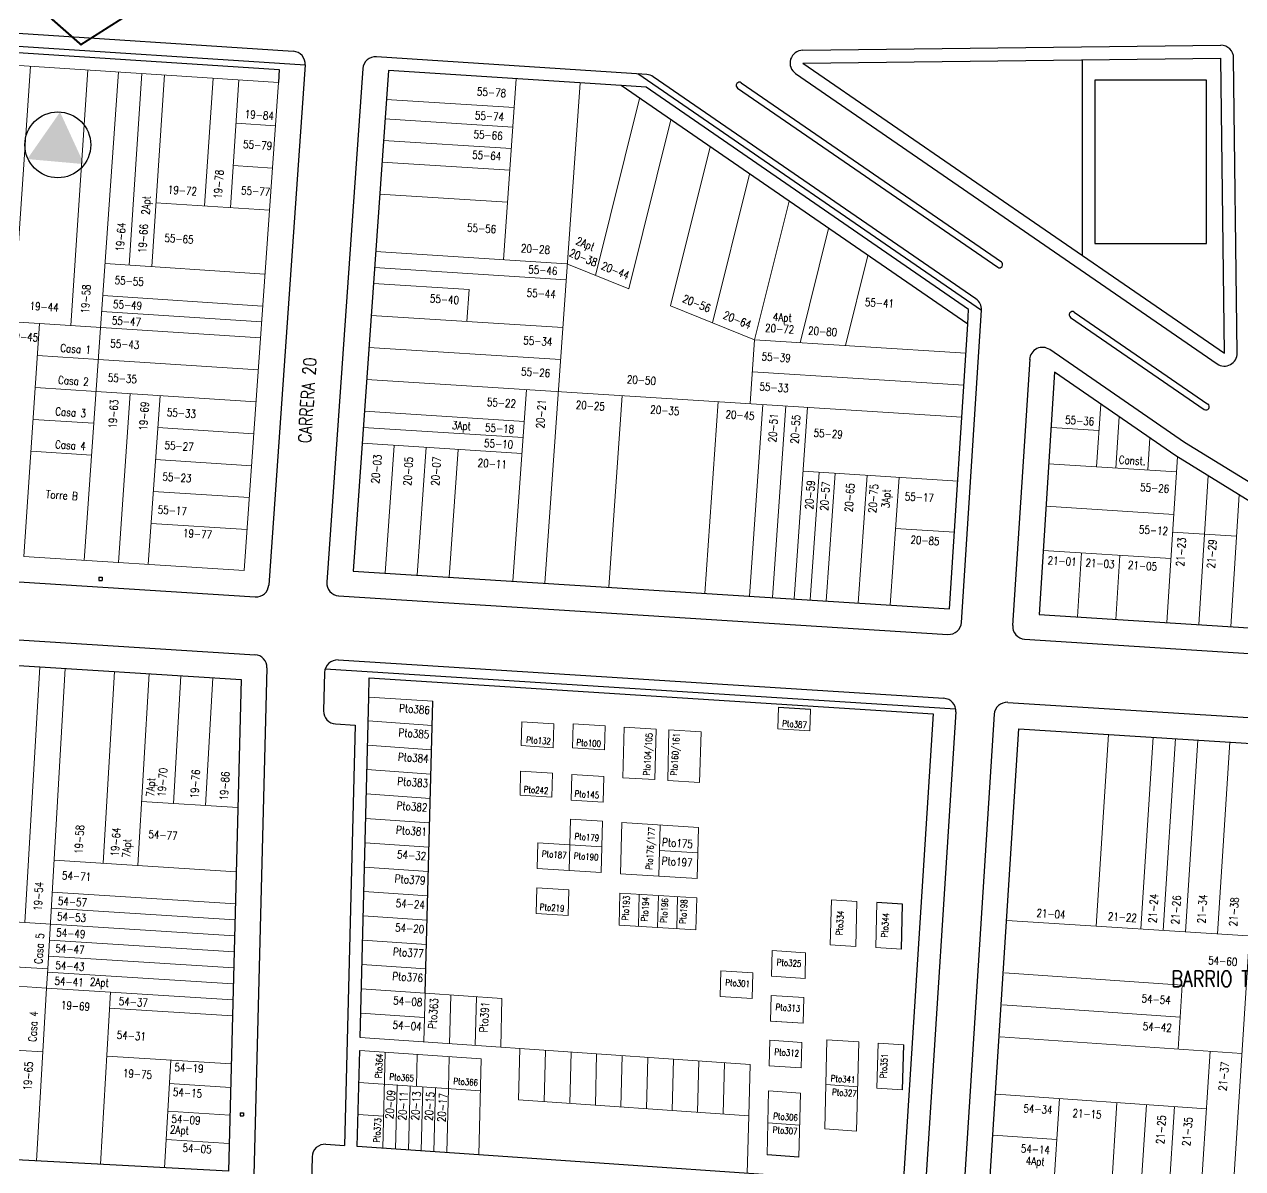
# Model space of a CAD drawing. Header units: millimetres. Extents: x 1022434 to 1024646, y 1272610 to 1274311.
# Drawn here: x 1023718.5 to 1023908.8, y 1273142.1 to 1273320.8 of the extents above; entities that cross this region are included whole.
import ezdxf
from ezdxf.enums import TextEntityAlignment as Align

# ---------------------------------------------------------------- set-up
doc = ezdxf.new("R2010")
doc.units = ezdxf.units.MM
doc.header["$MEASUREMENT"] = 0
for name, color, linetype, lineweight in [('CAB_AER_500', 3, 'Continuous', 25), ('NOMENCLATURA', 23, 'Continuous', 0), ('Planimetria_Varios', 251, 'Continuous', 0)]:
    doc.layers.add(name, color=color, linetype=linetype, lineweight=lineweight)
for name, color, linetype in [('HEADEND', 6, 'Continuous'), ('Nombre_Barrios', 7, 'Continuous'), ('NOMEN', 251, 'Continuous'), ('PLANIMETRIA', 8, 'Continuous')]:
    doc.layers.add(name, color=color, linetype=linetype)
doc.styles.add('BARRIO', font='simplex.shx', dxfattribs={"width": 0.8, "height": 2.5})
doc.styles.add('CALLE', font='simplex.shx', dxfattribs={"width": 0.8, "height": 2})
doc.styles.add('NOMEN', font='simplex.shx', dxfattribs={"width": 0.8, "height": 1.25})

# ---------------------------------------------------------------- blocks, each defined once
blk = doc.blocks.new('CAJA')
for p, q in [((-0.24, 0.25), (-0.24, -0.25)), ((-0.24, 0.25), (0.26, 0.25)), ((0.26, 0.25), (0.26, -0.25)), ((-0.24, -0.25), (0.26, -0.25))]:
    blk.add_line(p, q)

msp = doc.modelspace()

# ---------------------------------------------------------------- hatches: boundary and pattern name
at = {"layer": 'HEADEND'}
msp.add_hatch(color=2, dxfattribs=at).paths.add_polyline_path([(1023719, 1273299.73), (1023727.86, 1273298.94), (1023724.12, 1273307.06)])

# ---------------------------------------------------------------- linework, layer by layer
at = {"layer": 'CAB_AER_500', "const_width": 0.3}
msp.add_lwpolyline([(1023593.72, 1273231.05), (1023651.19, 1273228.07), (1023658.81, 1273332.45), (1023715.13, 1273328.36), (1023727.38, 1273317.6), (1023741.12, 1273326.32), (1023773.98, 1273323.91)], dxfattribs=at)
at = {"layer": 'HEADEND', "color": 2}
msp.add_circle((1023723.77, 1273301.95), 5.15, dxfattribs=at)
at = {"layer": 'PLANIMETRIA', "linetype": 'Continuous'}
for p, q in [((1023669.92, 1273322.5), (1023760.54, 1273316.55)), ((1023667.79, 1273320.64), (1023762.41, 1273314.43)), ((1023671.71, 1273319.38), (1023758.35, 1273313.69)), ((1023815.75, 1273312.93), (1023773.51, 1273315.7)), ((1023840.08, 1273316.72), (1023905.35, 1273317.49)), ((1023762.41, 1273314.42), (1023756.7, 1273233.21)), ((1023771.39, 1273313.85), (1023765.75, 1273233.67)), ((1023840.11, 1273314.72), (1023905.37, 1273315.49)), ((1023840.11, 1273314.72), (1023905.93, 1273269.41)), ((1023883.71, 1273315.23), (1023883.71, 1273284.71)), ((1023905.93, 1273269.41), (1023905.37, 1273315.49)), ((1023907.93, 1273269.43), (1023907.37, 1273315.51)), ((1023758.35, 1273313.69), (1023758.21, 1273311.7)), ((1023867.99, 1273276.1), (1023814.35, 1273313.02)), ((1023867.13, 1273277.91), (1023816.75, 1273312.58)), ((1023838.97, 1273313.07), (1023904.8, 1273267.76)), ((1023885.71, 1273312.04), (1023885.71, 1273286.55)), ((1023903.15, 1273312.04), (1023885.71, 1273312.04)), ((1023903.15, 1273286.55), (1023903.15, 1273312.04)), ((1023815.62, 1273310.94), (1023811.72, 1273311.19)), ((1023865.99, 1273276.26), (1023815.62, 1273310.94)), ((1023885.71, 1273286.55), (1023903.15, 1273286.55)), ((1023864.88, 1273227.38), (1023867.99, 1273276.13)), ((1023865.85, 1273273.94), (1023865.99, 1273276.26)), ((1023899.7, 1273255.49), (1023878.65, 1273269.98)), ((1023875.52, 1273268.46), (1023872.86, 1273226.88)), ((1023879.4, 1273266.43), (1023876.98, 1273228.62)), ((1023898.34, 1273253.39), (1023879.4, 1273266.43)), ((1023951.26, 1273223.68), (1023899.7, 1273255.49)), ((1023927.51, 1273235.39), (1023898.34, 1273253.39)), ((1023664.23, 1273237.07), (1023754.58, 1273231.36)), ((1023767.62, 1273231.53), (1023862.75, 1273225.51)), ((1023876.98, 1273228.62), (1023945.53, 1273224.28)), ((1023663.34, 1273228.11), (1023754.56, 1273222.34)), ((1023874.73, 1273224.75), (1023950.08, 1273219.99)), ((1023665.03, 1273224), (1023752.38, 1273218.47)), ((1023767.54, 1273221.52), (1023862.11, 1273215.53)), ((1023756.43, 1273220.29), (1023754.35, 1273139.02)), ((1023765.42, 1273219.57), (1023765.26, 1273213.57)), ((1023765.51, 1273220.14), (1023863.95, 1273213.91)), ((1023772.32, 1273215.7), (1023772.4, 1273218.71)), ((1023772.4, 1273218.71), (1023860.46, 1273213.13)), ((1023752.38, 1273218.47), (1023750.41, 1273141.68)), ((1023770.96, 1273162.56), (1023772.32, 1273215.7)), ((1023781.14, 1273169.48), (1023782.31, 1273215.07)), ((1023872.09, 1273214.9), (1023965.87, 1273208.97)), ((1023836.3, 1273214.16), (1023841.29, 1273213.84)), ((1023860.46, 1273213.13), (1023855.77, 1273139.67)), ((1023863.98, 1273213.41), (1023858.75, 1273131.45)), ((1023869.97, 1273213.03), (1023864.73, 1273131.02)), ((1023767.14, 1273211.52), (1023770.21, 1273211.33)), ((1023770.21, 1273211.33), (1023768.52, 1273145.69)), ((1023855.67, 1273183.37), (1023851.68, 1273183.64)), ((1023855.49, 1273176.36), (1023855.67, 1273183.37)), ((1023770.52, 1273145.55), (1023770.91, 1273160.56)), ((1023855.67, 1273154.4), (1023855.85, 1273161.4)), ((1023765.61, 1273145.89), (1023768.52, 1273145.69)), ((1023789.49, 1273144.24), (1023770.52, 1273145.55)), ((1023750.41, 1273141.68), (1023700.48, 1273144.4)), ((1023763.48, 1273143.95), (1023763.32, 1273137.94)), ((1023855.77, 1273139.67), (1023789.49, 1273144.24)), ((1023839.5, 1273143.89), (1023834.51, 1273144.23))]:
    msp.add_line(p, q, dxfattribs=at)
at = {"layer": 'PLANIMETRIA'}
for p, q in [((1023829.92, 1273310.81), (1023870.53, 1273282.85)), ((1023830.49, 1273311.63), (1023871.1, 1273283.67)), ((1023882.49, 1273275.84), (1023903.36, 1273261.47)), ((1023881.92, 1273275.01), (1023902.79, 1273260.65))]:
    msp.add_line(p, q, dxfattribs=at)
at = {"layer": 'PLANIMETRIA', "linetype": 'Continuous'}
for points in [[(1023865.85, 1273273.94), (1023811.72, 1273311.19), (1023775.38, 1273313.58), (1023769.88, 1273235.4), (1023863.01, 1273229.5)], [(1023868.85, 1273132.75), (1023873.84, 1273210.78), (1023963.86, 1273205.09), (1023969.12, 1273125.83)]]:
    msp.add_lwpolyline(points, close=True, dxfattribs=at)
for centre, start, end in [((1023760.41, 1273314.56), 355.9796, 86.2459), ((1023773.38, 1273313.71), 86.2459, 175.9796), ((1023840.11, 1273314.72), 90.6773, 235.4591), ((1023905.37, 1273315.49), 0.6966, 90.6773), ((1023815.62, 1273310.94), 55.4591, 86.2459), ((1023865.99, 1273276.26), 356.3447, 55.4591), ((1023877.51, 1273268.33), 55.4591, 176.3447), ((1023905.93, 1273269.41), 235.4591, 0.6966), ((1023754.7, 1273233.35), 266.3792, 355.9796), ((1023767.75, 1273233.53), 175.9796, 266.3792), ((1023862.88, 1273227.51), 266.3792, 356.3447), ((1023874.86, 1273226.75), 176.3447, 266.3792), ((1023754.43, 1273220.34), 358.5307, 86.3792), ((1023767.42, 1273219.52), 86.3792, 178.5307), ((1023861.99, 1273213.54), 356.3447, 86.3792), ((1023871.97, 1273212.91), 86.3792, 176.3447), ((1023767.26, 1273213.52), 178.5307, 266.3792), ((1023765.48, 1273143.9), 86.0513, 178.5307)]:
    msp.add_arc(centre, 2, start, end, dxfattribs=at)
at = {"layer": 'PLANIMETRIA'}
for centre, start, end in [((1023830.2, 1273311.22), 55.4591, 235.4591), ((1023870.81, 1273283.26), 235.4591, 55.4591), ((1023882.2, 1273275.42), 55.4591, 235.4591), ((1023903.07, 1273261.06), 235.4591, 55.4591)]:
    msp.add_arc(centre, 0.5, start, end, dxfattribs=at)
at = {"layer": 'Planimetria_Varios', "linetype": 'Continuous'}
for p, q in [((1023719.48, 1273314.24), (1023716.82, 1273274.33)), ((1023728.46, 1273313.65), (1023725.8, 1273273.74)), ((1023733.26, 1273313.33), (1023727.9, 1273237.05)), ((1023736.9, 1273313.09), (1023734.91, 1273283.16)), ((1023740.43, 1273312.86), (1023738.44, 1273282.93)), ((1023748.01, 1273312.37), (1023746.68, 1273292.41)), ((1023752.06, 1273312.1), (1023750.73, 1273292.15)), ((1023795.34, 1273312.27), (1023793.35, 1273284.01)), ((1023805.32, 1273311.61), (1023799.83, 1273233.5)), ((1023775.06, 1273309.03), (1023795.02, 1273307.77)), ((1023814.62, 1273309.2), (1023807.75, 1273281.57)), ((1023751.61, 1273305.31), (1023757.73, 1273304.91)), ((1023774.85, 1273305.99), (1023794.81, 1273304.72)), ((1023819.47, 1273305.86), (1023812.91, 1273279.48)), ((1023774.61, 1273302.65), (1023794.57, 1273301.38)), ((1023825.63, 1273301.62), (1023819.46, 1273276.82)), ((1023751.17, 1273298.73), (1023757.27, 1273298.33)), ((1023774.37, 1273299.24), (1023794.33, 1273297.98)), ((1023831.79, 1273297.38), (1023826.02, 1273274.17)), ((1023739.1, 1273292.91), (1023756.8, 1273291.75)), ((1023774.02, 1273294.25), (1023793.98, 1273292.99)), ((1023837.95, 1273293.14), (1023832.57, 1273271.51)), ((1023844.11, 1273288.9), (1023839.67, 1273271.06)), ((1023773.39, 1273285.28), (1023803.26, 1273283.39)), ((1023731.16, 1273283.41), (1023756.1, 1273281.77)), ((1023803.26, 1273283.39), (1023812.91, 1273279.48)), ((1023850.27, 1273284.66), (1023846.77, 1273270.61)), ((1023773.22, 1273282.78), (1023803.16, 1273280.89)), ((1023773.04, 1273280.29), (1023788.01, 1273279.34)), ((1023730.8, 1273278.42), (1023755.75, 1273276.78)), ((1023788.01, 1273279.34), (1023787.66, 1273274.35)), ((1023730.63, 1273275.93), (1023755.58, 1273274.29)), ((1023819.46, 1273276.82), (1023832.57, 1273271.51)), ((1023720.91, 1273274.06), (1023755.4, 1273271.79)), ((1023772.69, 1273275.3), (1023802.63, 1273273.41)), ((1023772.34, 1273270.31), (1023802.28, 1273268.42)), ((1023832.57, 1273271.51), (1023831.87, 1273261.54)), ((1023832.57, 1273271.51), (1023865.55, 1273269.42)), ((1023720.58, 1273269.07), (1023730.1, 1273268.44)), ((1023730.1, 1273268.44), (1023755.05, 1273266.81)), ((1023832.22, 1273266.52), (1023865.24, 1273264.43)), ((1023771.99, 1273265.32), (1023864.92, 1273259.44)), ((1023720.26, 1273264.08), (1023729.75, 1273263.46)), ((1023729.75, 1273263.46), (1023754.7, 1273261.82)), ((1023735.07, 1273263.11), (1023733.22, 1273236.73)), ((1023739.73, 1273262.8), (1023737.88, 1273236.42)), ((1023796.94, 1273263.75), (1023794.84, 1273233.82)), ((1023811.91, 1273262.8), (1023809.81, 1273232.87)), ((1023826.88, 1273261.85), (1023824.78, 1273231.92)), ((1023833.87, 1273261.41), (1023831.76, 1273231.48)), ((1023837.45, 1273261.18), (1023835.35, 1273231.26)), ((1023840.85, 1273260.97), (1023838.75, 1273231.04)), ((1023886.61, 1273261.47), (1023885.98, 1273251.66)), ((1023719.93, 1273259.09), (1023729.4, 1273258.47)), ((1023771.64, 1273260.34), (1023796.59, 1273258.76)), ((1023889.49, 1273259.48), (1023888.97, 1273251.47)), ((1023739.38, 1273257.81), (1023754.35, 1273256.83)), ((1023771.46, 1273257.84), (1023796.41, 1273256.26)), ((1023878.93, 1273257.82), (1023886.34, 1273257.35)), ((1023771.29, 1273255.35), (1023796.24, 1273253.77)), ((1023776.28, 1273255.03), (1023774.87, 1273235.08)), ((1023894.27, 1273256.19), (1023893.95, 1273251.16)), ((1023719.6, 1273254.1), (1023729.05, 1273253.48)), ((1023781.27, 1273254.72), (1023779.87, 1273234.77)), ((1023786.26, 1273254.4), (1023784.86, 1273234.45)), ((1023898.59, 1273253.23), (1023896.94, 1273227.36)), ((1023739.03, 1273252.83), (1023754, 1273251.84)), ((1023840.15, 1273250.99), (1023864.28, 1273249.46)), ((1023878.48, 1273252.14), (1023898.44, 1273250.88)), ((1023842.65, 1273250.85), (1023841.24, 1273230.9)), ((1023845.14, 1273250.68), (1023843.74, 1273230.72)), ((1023850.13, 1273250.36), (1023848.73, 1273230.41)), ((1023855.12, 1273250.04), (1023853.72, 1273230.09)), ((1023903.41, 1273250.26), (1023901.93, 1273227.04)), ((1023738.68, 1273247.84), (1023753.65, 1273246.86)), ((1023908.23, 1273247.29), (1023906.92, 1273226.73)), ((1023878.06, 1273245.52), (1023898.02, 1273244.25)), ((1023738.33, 1273242.85), (1023753.3, 1273241.87)), ((1023854.57, 1273242.06), (1023863.78, 1273241.48)), ((1023897.84, 1273241.47), (1023907.84, 1273240.84)), ((1023877.62, 1273238.6), (1023897.58, 1273237.34)), ((1023883.61, 1273238.22), (1023882.97, 1273228.24)), ((1023889.59, 1273237.84), (1023888.96, 1273227.86)), ((1023720.94, 1273220.46), (1023718.61, 1273180.53)), ((1023724.93, 1273220.21), (1023722.19, 1273173.29)), ((1023732.61, 1273219.72), (1023730.87, 1273189.77)), ((1023738.01, 1273219.38), (1023736.26, 1273189.43)), ((1023743, 1273219.06), (1023741.83, 1273199.1)), ((1023747.99, 1273218.75), (1023746.82, 1273198.78)), ((1023772.32, 1273215.7), (1023782.31, 1273215.07)), ((1023836.21, 1273210.77), (1023836.3, 1273214.16)), ((1023841.21, 1273210.46), (1023841.29, 1273213.84)), ((1023782.21, 1273211.3), (1023772.22, 1273211.99)), ((1023796.13, 1273208.14), (1023796.23, 1273211.88)), ((1023796.23, 1273211.88), (1023801.22, 1273211.57)), ((1023801.13, 1273207.8), (1023801.22, 1273211.57)), ((1023804.13, 1273207.82), (1023804.22, 1273211.56)), ((1023804.22, 1273211.56), (1023809.22, 1273211.24)), ((1023809.12, 1273207.47), (1023809.22, 1273211.24)), ((1023812.01, 1273203.14), (1023812.21, 1273211.05)), ((1023812.21, 1273211.05), (1023817.21, 1273210.73)), ((1023817, 1273202.83), (1023817.21, 1273210.73)), ((1023819, 1273202.7), (1023819.2, 1273210.61)), ((1023819.2, 1273210.61), (1023824.2, 1273210.29)), ((1023823.99, 1273202.38), (1023824.2, 1273210.29)), ((1023836.21, 1273210.77), (1023841.21, 1273210.46)), ((1023887.81, 1273209.89), (1023885.9, 1273179.96)), ((1023894.79, 1273209.44), (1023892.88, 1273179.52)), ((1023898.29, 1273209.24), (1023896.37, 1273179.3)), ((1023782.11, 1273207.5), (1023772.13, 1273208.19)), ((1023801.13, 1273207.8), (1023796.13, 1273208.14)), ((1023809.12, 1273207.47), (1023804.13, 1273207.82)), ((1023901.78, 1273209), (1023899.87, 1273179.08)), ((1023906.77, 1273208.68), (1023904.86, 1273178.76)), ((1023911.76, 1273208.36), (1023906.76, 1273130.13)), ((1023782.01, 1273203.7), (1023772.03, 1273204.39)), ((1023795.94, 1273200.41), (1023796.03, 1273204.15)), ((1023796.03, 1273204.15), (1023801.02, 1273203.84)), ((1023800.93, 1273200.07), (1023801.02, 1273203.84)), ((1023803.92, 1273199.65), (1023804.02, 1273203.65)), ((1023804.02, 1273203.65), (1023809.01, 1273203.33)), ((1023808.91, 1273199.33), (1023809.01, 1273203.33)), ((1023812.01, 1273203.14), (1023817, 1273202.83)), ((1023819, 1273202.7), (1023823.99, 1273202.38)), ((1023781.92, 1273199.9), (1023771.93, 1273200.59)), ((1023800.93, 1273200.07), (1023795.94, 1273200.41)), ((1023803.92, 1273199.65), (1023808.91, 1273199.33)), ((1023736.84, 1273199.41), (1023751.87, 1273198.46)), ((1023781.82, 1273196.09), (1023771.83, 1273196.78)), ((1023803.74, 1273192.64), (1023803.84, 1273196.64)), ((1023803.84, 1273196.64), (1023808.83, 1273196.33)), ((1023808.63, 1273188.33), (1023808.83, 1273196.33)), ((1023811.63, 1273188.14), (1023811.83, 1273196.14)), ((1023811.83, 1273196.14), (1023823.82, 1273195.38)), ((1023817.62, 1273187.76), (1023817.82, 1273195.76)), ((1023823.61, 1273187.38), (1023823.82, 1273195.38)), ((1023781.72, 1273192.29), (1023771.74, 1273192.98)), ((1023798.64, 1273188.96), (1023798.74, 1273192.96)), ((1023798.74, 1273192.96), (1023803.74, 1273192.64)), ((1023803.64, 1273188.64), (1023803.74, 1273192.64)), ((1023803.74, 1273192.64), (1023808.73, 1273192.33)), ((1023723.18, 1273190.26), (1023751.61, 1273188.46)), ((1023817.72, 1273191.76), (1023823.71, 1273191.38)), ((1023781.62, 1273188.49), (1023771.64, 1273189.18)), ((1023798.64, 1273188.96), (1023808.63, 1273188.33)), ((1023811.63, 1273188.14), (1023823.61, 1273187.38)), ((1023722.89, 1273185.27), (1023751.49, 1273183.46)), ((1023781.53, 1273184.69), (1023771.54, 1273185.38)), ((1023798.46, 1273181.95), (1023798.57, 1273185.96)), ((1023798.57, 1273185.96), (1023803.56, 1273185.64)), ((1023803.46, 1273181.64), (1023803.56, 1273185.64)), ((1023811.42, 1273180.13), (1023811.55, 1273185.13)), ((1023811.55, 1273185.13), (1023823.53, 1273184.38)), ((1023814.42, 1273179.94), (1023814.54, 1273184.94)), ((1023817.41, 1273179.75), (1023817.54, 1273184.76)), ((1023820.41, 1273179.56), (1023820.54, 1273184.57)), ((1023661.45, 1273184.14), (1023751.36, 1273178.45)), ((1023722.75, 1273182.77), (1023751.42, 1273180.95)), ((1023823.4, 1273179.37), (1023823.53, 1273184.38)), ((1023844.37, 1273177.05), (1023844.55, 1273184.05)), ((1023848.55, 1273183.78), (1023844.55, 1273184.05)), ((1023848.37, 1273176.77), (1023848.55, 1273183.78)), ((1023851.5, 1273176.64), (1023851.68, 1273183.64)), ((1023781.43, 1273180.88), (1023771.44, 1273181.57)), ((1023798.46, 1273181.95), (1023803.46, 1273181.64)), ((1023871.94, 1273180.84), (1023916.83, 1273178)), ((1023811.42, 1273180.13), (1023823.4, 1273179.37)), ((1023722.46, 1273177.78), (1023751.29, 1273175.95)), ((1023781.33, 1273177.08), (1023771.35, 1273177.77)), ((1023848.37, 1273176.77), (1023844.37, 1273177.05)), ((1023722.31, 1273175.28), (1023751.23, 1273173.45)), ((1023835.22, 1273172.13), (1023835.33, 1273176.13)), ((1023835.33, 1273176.13), (1023840.54, 1273175.8)), ((1023840.44, 1273171.8), (1023840.54, 1273175.8)), ((1023855.49, 1273176.36), (1023851.5, 1273176.64)), ((1023722.19, 1273173.29), (1023699.24, 1273174.74)), ((1023722.02, 1273170.29), (1023722.19, 1273173.29)), ((1023781.23, 1273173.28), (1023771.25, 1273173.97)), ((1023827.2, 1273168.96), (1023827.3, 1273172.96)), ((1023827.3, 1273172.96), (1023832.3, 1273172.65)), ((1023702.06, 1273171.55), (1023722.02, 1273170.29)), ((1023722.16, 1273172.79), (1023751.17, 1273170.95)), ((1023832.2, 1273168.65), (1023832.3, 1273172.65)), ((1023835.22, 1273172.13), (1023840.44, 1273171.8)), ((1023871.61, 1273172.66), (1023899.34, 1273170.74)), ((1023722.02, 1273170.29), (1023720.45, 1273143.31)), ((1023722.02, 1273170.29), (1023751.1, 1273168.45)), ((1023732, 1273169.66), (1023730.43, 1273142.77)), ((1023781.14, 1273169.48), (1023771.15, 1273170.17)), ((1023780.94, 1273161.87), (1023781.14, 1273169.48)), ((1023793.12, 1273168.65), (1023781.14, 1273169.48)), ((1023784.94, 1273161.6), (1023785.13, 1273169.2)), ((1023899.34, 1273170.74), (1023898.7, 1273160.76)), ((1023788.93, 1273161.32), (1023789.13, 1273168.93)), ((1023792.92, 1273161.05), (1023793.12, 1273168.65)), ((1023827.2, 1273168.96), (1023832.2, 1273168.65)), ((1023835.04, 1273165.13), (1023835.15, 1273169.13)), ((1023835.15, 1273169.13), (1023840.25, 1273168.81)), ((1023840.15, 1273164.8), (1023840.25, 1273168.81)), ((1023871.26, 1273167.67), (1023899.02, 1273165.75)), ((1023731.85, 1273167.16), (1023751.04, 1273165.95)), ((1023781.04, 1273165.68), (1023771.05, 1273166.36)), ((1023835.04, 1273165.13), (1023840.15, 1273164.8)), ((1023835.16, 1273165.12), (1023840.15, 1273164.8)), ((1023701.48, 1273161.57), (1023721.44, 1273160.31)), ((1023792.92, 1273161.05), (1023770.96, 1273162.56)), ((1023834.86, 1273158.12), (1023834.97, 1273162.13)), ((1023834.86, 1273158.12), (1023834.97, 1273162.13)), ((1023834.97, 1273162.13), (1023839.96, 1273161.81)), ((1023839.86, 1273157.81), (1023839.96, 1273161.81)), ((1023843.51, 1273148.31), (1023843.87, 1273162.23)), ((1023848.86, 1273161.89), (1023843.87, 1273162.23)), ((1023848.5, 1273147.97), (1023848.86, 1273161.89)), ((1023851.68, 1273154.68), (1023851.86, 1273161.68)), ((1023855.85, 1273161.4), (1023851.86, 1273161.68)), ((1023870.92, 1273162.68), (1023908.67, 1273160.07)), ((1023731.42, 1273159.68), (1023750.84, 1273158.45)), ((1023789.88, 1273159.25), (1023770.91, 1273160.56)), ((1023774.51, 1273145.28), (1023774.9, 1273160.29)), ((1023779.76, 1273154.94), (1023779.89, 1273159.94)), ((1023795.92, 1273160.84), (1023792.92, 1273161.05)), ((1023795.72, 1273152.83), (1023795.92, 1273160.84)), ((1023831.87, 1273158.36), (1023795.92, 1273160.84)), ((1023799.71, 1273152.56), (1023799.91, 1273160.56)), ((1023803.7, 1273152.28), (1023803.91, 1273160.29)), ((1023807.7, 1273152.01), (1023807.9, 1273160.01)), ((1023811.69, 1273151.73), (1023811.9, 1273159.74)), ((1023903.69, 1273160.42), (1023901.77, 1273130.45)), ((1023741.4, 1273159.04), (1023740.42, 1273142.23)), ((1023784.76, 1273154.59), (1023784.88, 1273159.6)), ((1023789.49, 1273144.24), (1023789.88, 1273159.25)), ((1023815.69, 1273151.46), (1023815.89, 1273159.46)), ((1023819.68, 1273151.18), (1023819.89, 1273159.19)), ((1023823.67, 1273150.9), (1023823.88, 1273158.91)), ((1023827.67, 1273150.63), (1023827.87, 1273158.63)), ((1023831.66, 1273150.35), (1023831.87, 1273158.36)), ((1023834.86, 1273158.12), (1023839.86, 1273157.81)), ((1023741.18, 1273155.38), (1023750.75, 1273154.77)), ((1023789.75, 1273154.25), (1023770.78, 1273155.56)), ((1023776.51, 1273145.14), (1023776.77, 1273155.14)), ((1023778.51, 1273145), (1023778.77, 1273155.01)), ((1023780.51, 1273144.86), (1023780.76, 1273154.87)), ((1023782.5, 1273144.73), (1023782.76, 1273154.73)), ((1023784.5, 1273144.59), (1023784.76, 1273154.59)), ((1023834.51, 1273144.23), (1023834.76, 1273154.24)), ((1023839.76, 1273153.89), (1023834.76, 1273154.24)), ((1023848.68, 1273154.88), (1023843.69, 1273155.23)), ((1023855.67, 1273154.4), (1023851.68, 1273154.68)), ((1023831.66, 1273150.35), (1023795.72, 1273152.83)), ((1023839.5, 1273143.89), (1023839.76, 1273153.89)), ((1023870.3, 1273153.7), (1023903.11, 1273151.44)), ((1023880.17, 1273153.02), (1023878.83, 1273132.06)), ((1023889.15, 1273152.4), (1023887.81, 1273131.44)), ((1023893.75, 1273152.08), (1023892.41, 1273131.12)), ((1023740.93, 1273151.06), (1023750.64, 1273150.44)), ((1023774.64, 1273150.28), (1023770.65, 1273150.56)), ((1023831.43, 1273141.35), (1023831.66, 1273150.35)), ((1023898.12, 1273151.78), (1023896.78, 1273130.77)), ((1023839.63, 1273148.89), (1023834.64, 1273149.23)), ((1023848.5, 1273147.97), (1023843.51, 1273148.31)), ((1023740.67, 1273146.64), (1023750.53, 1273146.02)), ((1023869.78, 1273147.34), (1023879.76, 1273146.66))]:
    msp.add_line(p, q, dxfattribs=at)
msp.add_lwpolyline([(1023720.91, 1273274.06), (1023715.92, 1273274.38), (1023713.49, 1273237.96), (1023666.49, 1273240.94), (1023671.58, 1273317.38), (1023758.21, 1273311.7), (1023752.85, 1273235.47), (1023718.48, 1273237.65)], close=True, dxfattribs=at)

# ---------------------------------------------------------------- block references
at = {"layer": 'PLANIMETRIA', "linetype": 'Continuous'}
for p in [(1023730.44, 1273234.18), (1023752.5, 1273150.58)]:
    msp.add_blockref('CAJA', p, dxfattribs=at)

# ---------------------------------------------------------------- texts
at = {"layer": 'Nombre_Barrios', "style": 'BARRIO', "width": 0.8}
msp.add_text('BARRIO TORCOROMA', height=2.5, dxfattribs=at).set_placement((1023897.66, 1273170.47))
at = {"layer": 'NOMEN', "linetype": 'Continuous', "style": 'NOMEN', "width": 0.8}
for s, rotation, p in [('55-78', 356.3792, (1023789.19, 1273309.67)), ('19-84', 356.2459, (1023752.93, 1273306.13)), ('55-74', 356.3792, (1023788.87, 1273305.95)), ('55-66', 356.3792, (1023788.66, 1273302.99)), ('55-79', 356.2459, (1023752.67, 1273301.44)), ('55-64', 356.3792, (1023788.44, 1273299.8)), ('19-78', 86.2459, (1023749.36, 1273293.48)), ('19-72', 356.2459, (1023740.92, 1273294.35)), ('55-77', 356.2459, (1023752.35, 1273294.23)), ('2Apt', 86.2459, (1023738.07, 1273290.98)), ('19-64', 86.2459, (1023734.07, 1273285.24)), ('19-66', 86.2459, (1023737.56, 1273285.01)), ('55-56', 356.3792, (1023787.64, 1273288.42)), ('55-65', 356.2459, (1023740.39, 1273286.81)), ('2Apt', 337.9447, (1023804.53, 1273286.47)), ('20-28', 356.3792, (1023796.05, 1273285.2)), ('20-38', 337.9447, (1023803.49, 1273284.61)), ('20-44', 337.9447, (1023808.5, 1273282.59)), ('55-55', 356.2459, (1023732.62, 1273280.22)), ('55-46', 356.3792, (1023797.2, 1273281.89)), ('19-58', 86.2459, (1023728.61, 1273275.57)), ('55-44', 356.3792, (1023796.95, 1273278.26)), ('55-49', 356.2459, (1023732.36, 1273276.48)), ('55-40', 356.3792, (1023781.85, 1273277.35)), ('20-56', 337.9447, (1023821.19, 1273277.46)), ('55-41', 356.3792, (1023849.76, 1273276.79)), ('19-44', 356.2459, (1023719.33, 1273276.2)), ('20-64', 337.9447, (1023827.53, 1273274.89)), ('4Apt', 356.3792, (1023835.39, 1273274.48)), ('55-47', 356.2459, (1023732.18, 1273273.92)), ('20-72', 356.3792, (1023834.17, 1273272.76)), ('19-45', 356.2459, (1023716.13, 1273271.52)), ('55-34', 356.3792, (1023796.42, 1273270.82)), ('20-80', 356.3792, (1023840.89, 1273272.34)), ('Casa 1', 356.2459, (1023724.12, 1273269.63)), ('55-43', 356.2459, (1023731.93, 1273270.35)), ('55-39', 356.3792, (1023833.64, 1273268.29)), ('55-35', 356.2459, (1023731.55, 1273265)), ('55-26', 356.3792, (1023796.08, 1273265.94)), ('Casa 2', 356.2459, (1023723.78, 1273264.64)), ('20-50', 356.3792, (1023812.59, 1273264.72)), ('55-33', 356.3792, (1023833.31, 1273263.6)), ('55-22', 356.3792, (1023790.74, 1273261.19)), ('Casa 3', 356.2459, (1023723.34, 1273259.71)), ('19-63', 86.2459, (1023732.92, 1273257.59)), ('19-69', 86.2459, (1023737.7, 1273257.28)), ('55-33', 356.2459, (1023740.77, 1273259.59)), ('20-21', 85.9796, (1023799.69, 1273257.62)), ('20-25', 356.3792, (1023804.61, 1273260.74)), ('20-35', 356.3792, (1023816.25, 1273260.01)), ('20-45', 356.3792, (1023827.99, 1273259.26)), ('3Apt', 356.3792, (1023785.29, 1273257.57)), ('20-51', 85.9796, (1023835.93, 1273255.45)), ('20-55', 85.9796, (1023839.41, 1273255.23)), ('55-36', 356.3792, (1023881.02, 1273258.41)), ('55-18', 356.3792, (1023790.45, 1273257.2)), ('55-29', 356.3792, (1023841.76, 1273256.37)), ('Casa 4', 356.2459, (1023723.31, 1273254.58)), ('55-27', 356.2459, (1023740.41, 1273254.44)), ('55-10', 356.3792, (1023790.29, 1273254.78)), ('20-03', 84.3355, (1023773.92, 1273249.01)), ('20-05', 86.3792, (1023778.95, 1273248.66)), ('20-07', 86.3792, (1023783.3, 1273248.68)), ('20-11', 356.3792, (1023789.3, 1273251.69)), ('Const.', 356.3792, (1023889.4, 1273252.19)), ('55-23', 356.2459, (1023740.07, 1273249.54)), ('20-59', 85.9796, (1023841.68, 1273244.98)), ('20-57', 85.9796, (1023844.03, 1273244.77)), ('55-26', 356.3792, (1023892.74, 1273247.88)), ('Torre B', 356.2459, (1023721.89, 1273246.78)), ('20-65', 85.9796, (1023847.86, 1273244.55)), ('20-75', 85.9796, (1023851.56, 1273244.42)), ('3Apt', 85.9796, (1023853.61, 1273245.19)), ('55-17', 356.3792, (1023855.99, 1273246.46)), ('55-17', 356.2459, (1023739.34, 1273244.39)), ('19-77', 356.2459, (1023743.27, 1273240.73)), ('55-12', 356.3792, (1023892.55, 1273241.29)), ('20-85', 356.3792, (1023856.87, 1273239.69)), ('21-23', 86.0852, (1023899.61, 1273236.07)), ('21-29', 86.5783, (1023904.43, 1273235.78)), ('21-01', 356.3792, (1023878.28, 1273236.46)), ('21-03', 356.3792, (1023884.2, 1273236.1)), ('21-05', 356.3792, (1023890.84, 1273235.75)), ('19-70', 86.3792, (1023740.58, 1273200.11)), ('19-76', 86.3792, (1023745.7, 1273199.85)), ('19-86', 86.3792, (1023750.31, 1273199.53)), ('7Apt', 86.3792, (1023738.8, 1273200.11)), ('19-58', 86.6642, (1023727.62, 1273191.19)), ('19-64', 86.3792, (1023733.28, 1273190.8)), ('54-77', 356.3792, (1023737.89, 1273193.7)), ('7Apt', 86.3792, (1023735.05, 1273190.58)), ('54-71', 356.3792, (1023724.39, 1273187.27)), ('19-54', 86.6642, (1023721.24, 1273182.3)), ('54-57', 356.3792, (1023723.76, 1273183.28)), ('21-24', 86.3792, (1023895.31, 1273180.42)), ('21-26', 86.3792, (1023898.84, 1273180.2)), ('21-34', 86.3792, (1023902.95, 1273180.33)), ('21-04', 356.3792, (1023876.54, 1273181.4)), ('21-38', 86.3792, (1023907.89, 1273179.9)), ('54-53', 356.3792, (1023723.62, 1273180.88)), ('21-22', 356.3792, (1023887.69, 1273180.88)), ('Casa 5', 86.6642, (1023721.36, 1273174.02)), ('54-49', 356.3792, (1023723.5, 1273178.36)), ('54-47', 356.3792, (1023723.36, 1273175.89)), ('54-60', 356.3792, (1023903.37, 1273174.01)), ('54-43', 356.3792, (1023723.37, 1273173.25)), ('54-41', 356.3792, (1023723.23, 1273170.8)), ('2Apt', 356.3792, (1023728.75, 1273170.67)), ('54-54', 356.3792, (1023892.97, 1273168.04)), ('19-69', 356.3792, (1023724.22, 1273167.02)), ('54-37', 356.3792, (1023733.26, 1273167.63)), ('Casa 4', 86.6642, (1023720.4, 1273161.85)), ('54-31', 356.3792, (1023732.95, 1273162.37)), ('54-42', 356.3792, (1023893.15, 1273163.72)), ('19-65', 86.6642, (1023719.64, 1273154.25)), ('54-19', 356.3792, (1023741.95, 1273157.34)), ('21-37', 84.7223, (1023906.24, 1273154.19)), ('19-75', 356.3792, (1023733.9, 1273156.39)), ('54-15', 356.3792, (1023741.72, 1273153.46)), ('54-34', 356.3792, (1023874.51, 1273150.9)), ('54-09', 356.3792, (1023741.48, 1273149.26)), ('21-15', 356.3792, (1023882.17, 1273150.16)), ('21-25', 86.3792, (1023896.5, 1273145.87)), ('2Apt', 356.3792, (1023741.26, 1273147.61)), ('21-35', 84.7223, (1023900.56, 1273145.56)), ('54-05', 356.3792, (1023743.21, 1273144.74)), ('54-14', 356.3792, (1023874.11, 1273144.64)), ('4Apt', 356.3792, (1023874.88, 1273142.72))]:
    msp.add_text(s, height=1.25, rotation=rotation, dxfattribs=at).set_placement(p)
for s, height, rotation, p in [('Pto386', 1.25, 356.0513, (1023781.82, 1273213.05)), ('Pto387', 1, 356.0513, (1023840.69, 1273210.86)), ('Pto385', 1.25, 356.0513, (1023781.73, 1273209.25)), ('Pto132', 1, 356.0513, (1023800.72, 1273208.31)), ('Pto100', 1, 356.0513, (1023808.55, 1273207.91)), ('Pto104/105', 1, 86.0513, (1023816.64, 1273210.09)), ('Pto160/161', 1, 86.0513, (1023820.89, 1273210.09)), ('Pto384', 1.25, 356.0513, (1023781.63, 1273205.45)), ('Pto383', 1.25, 356.0513, (1023781.53, 1273201.64)), ('Pto242', 1, 356.0513, (1023800.33, 1273200.58)), ('Pto145', 1, 356.0513, (1023808.26, 1273199.9)), ('Pto382', 1.25, 356.0513, (1023781.43, 1273197.84)), ('Pto381', 1.25, 356.0513, (1023781.34, 1273194.04)), ('Pto179', 1, 356.0513, (1023808.26, 1273193.22)), ('Pto176/177', 1, 86.0513, (1023817.03, 1273195.37)), ('Pto175', 1.25, 356.0513, (1023822.88, 1273192.13)), ('54-32', 1.25, 356.0513, (1023781.24, 1273190.24)), ('Pto187', 1, 356.0513, (1023803.17, 1273190.51)), ('Pto190', 1, 356.0513, (1023808.16, 1273190.19)), ('Pto197', 1.25, 356.0513, (1023822.83, 1273189.21)), ('Pto379', 1.25, 356.0513, (1023781.14, 1273186.43)), ('Pto193', 1, 86.0513, (1023813.1, 1273184.66)), ('Pto194', 1, 86.0513, (1023816.1, 1273184.47)), ('54-24', 1.25, 356.0513, (1023781.04, 1273182.63)), ('Pto219', 1, 356.0513, (1023802.84, 1273182.2)), ('Pto196', 1, 86.0513, (1023819.1, 1273184.28)), ('Pto198', 1, 86.0513, (1023822.09, 1273184.09)), ('Pto334', 1, 86.0513, (1023846.53, 1273182.35)), ('Pto344', 1, 86.0513, (1023853.59, 1273181.98)), ('54-20', 1.25, 356.0513, (1023780.94, 1273178.83)), ('Pto377', 1.25, 356.0513, (1023780.85, 1273175.03)), ('Pto325', 1, 356.0513, (1023839.83, 1273173.58)), ('Pto376', 1.25, 356.0513, (1023780.75, 1273171.22)), ('Pto301', 1, 356.0513, (1023831.81, 1273170.42)), ('54-08', 1.25, 356.0513, (1023780.65, 1273167.42)), ('Pto363', 1.25, 86.0513, (1023783.18, 1273168.66)), ('Pto391', 1.25, 86.0513, (1023791.17, 1273168.1)), ('Pto313', 1, 356.0513, (1023839.65, 1273166.58)), ('54-04', 1.25, 356.0513, (1023780.55, 1273163.62)), ('Pto364', 1, 86.0513, (1023774.56, 1273160.02)), ('Pto312', 1, 356.0513, (1023839.47, 1273159.58)), ('Pto351', 1, 86.0513, (1023853.4, 1273160)), ('Pto365', 1, 356.0513, (1023779.35, 1273155.7)), ('Pto366', 1, 356.0513, (1023789.34, 1273155.01)), ('Pto341', 1, 356.0513, (1023848.27, 1273155.45)), ('20-09', 1.25, 86.0513, (1023776.46, 1273154.33)), ('20-13', 1.25, 86.0513, (1023780.46, 1273154.12)), ('20-15', 1.25, 86.0513, (1023782.59, 1273154.05)), ('Pto327', 1, 356.0513, (1023848.47, 1273153.31)), ('20-11', 1.25, 86.0513, (1023778.46, 1273154.12)), ('20-17', 1.25, 86.0513, (1023784.59, 1273153.84)), ('Pto306', 1, 356.0513, (1023839.29, 1273149.55)), ('Pto373', 1, 86.0513, (1023774.29, 1273149.96)), ('Pto307', 1, 356.0513, (1023839.22, 1273147.41))]:
    msp.add_text(s, height=height, rotation=rotation, dxfattribs=at).set_placement(p, align=Align.RIGHT)
at = {"layer": 'NOMENCLATURA', "linetype": 'Continuous', "style": 'CALLE', "width": 0.8}
msp.add_text('CARRERA 20', height=2, rotation=86.2187, dxfattribs=at).set_placement((1023763.29, 1273255.32))
at = {"layer": 'NOMENCLATURA', "linetype": 'Continuous', "style": 'NOMEN', "width": 0.8}
msp.add_text('Pto387', height=1, rotation=356.0513, dxfattribs=at).set_placement((1023840.69, 1273210.86), align=Align.RIGHT)

doc.saveas('drawing.dxf')
